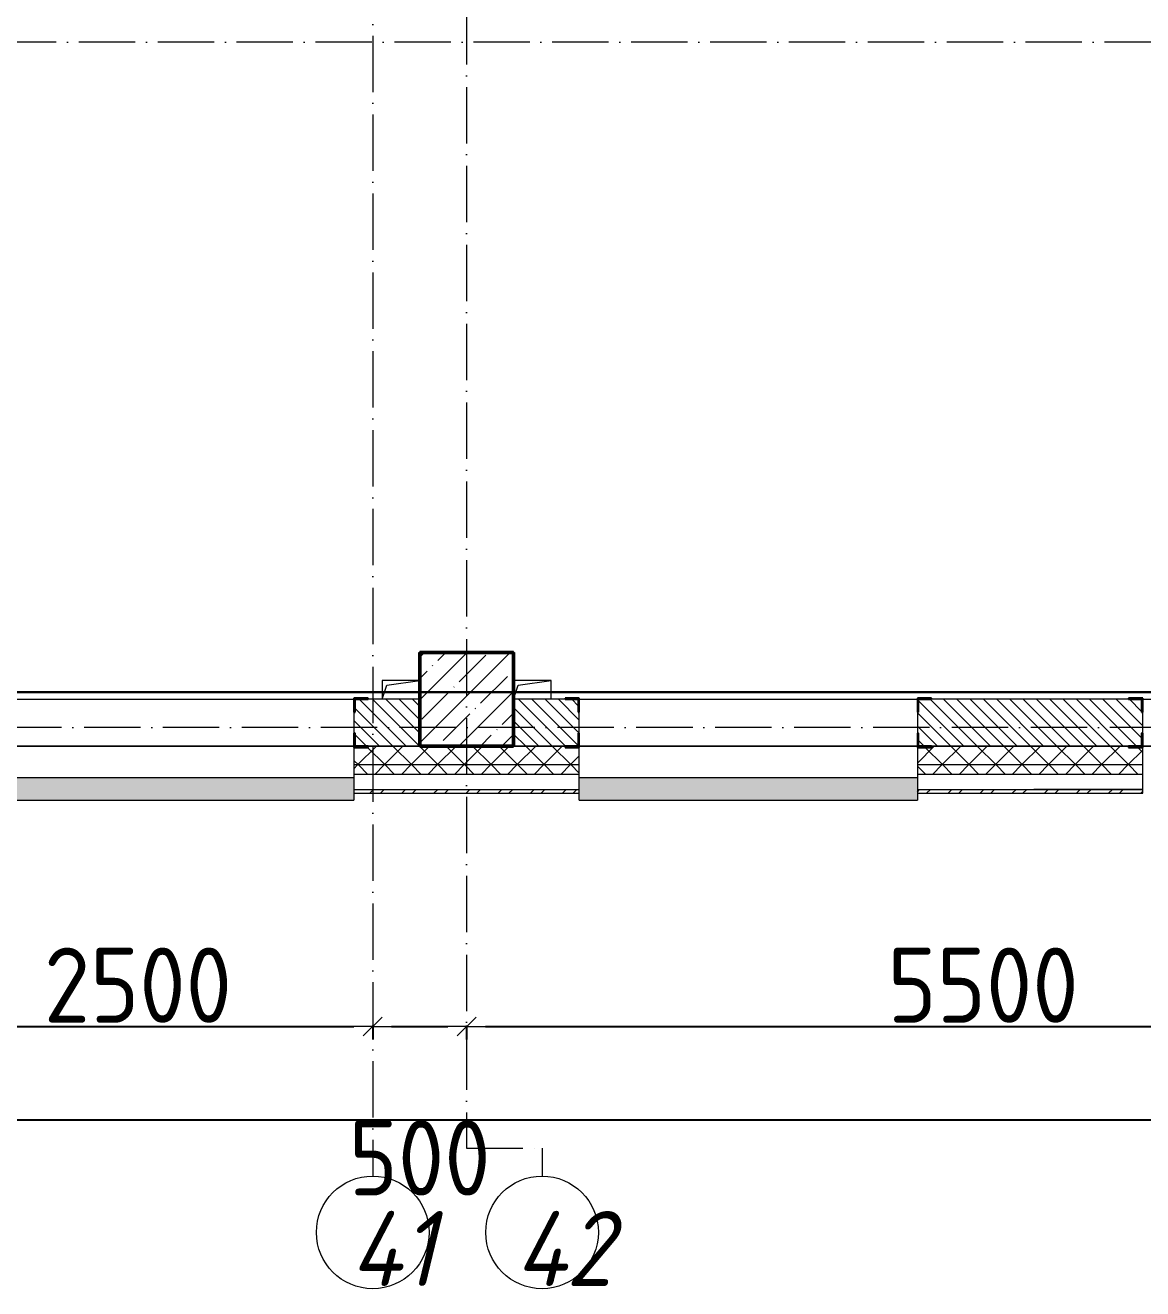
# Model space of a CAD drawing. Header units: millimetres. Extents: x -213536 to 1564669, y -45299 to 942238.
# Drawn here: x 604871 to 610821, y 338573 to 345302 of the extents above; entities that cross this region are included whole.
import ezdxf

# ---------------------------------------------------------------- set-up
doc = ezdxf.new("R2010")
doc.units = ezdxf.units.MM
doc.linetypes.add('50_200_ШТРИХ_1Т_ш5_п1_п1_', pattern=[700, 500, -100, 0, -100])
for name, color, linetype, lineweight in [('5) Швы', 2, 'Continuous', 30), ('A-____-____-DIMS', 7, 'Continuous', 9), ('A-GENM-____-MCUT', 7, 'Continuous', 25), ('A-GENM-____-OTLN', 7, 'Continuous', 9), ('A-GENM-____-OTLN-1', 7, 'Continuous', 25), ('A-GLAZ-____-OTLN', 7, 'Continuous', 9), ('A-WALL-____-MCUT', 7, 'Continuous', 13), ('A-WALL-____-MCUT-1', 7, 'Continuous', 9), ('A-WALL-____-OTLN', 7, 'Continuous', 9), ('A-WALL-____-PATT-1', 7, 'Continuous', 9), ('A-WALL-FNSH-MCUT-1', 7, 'Continuous', 9), ('S-COLS-____-MCUT', 7, 'Continuous', 50), ('S-COLS-____-OTLN', 7, 'Continuous', 9), ('S-GRID-____-IDEN', 7, 'Continuous', 9), ('S-GRID-____-OTLN-1', 7, '50_200_ШТРИХ_1Т_ш5_п1_п1_', 9)]:
    doc.layers.add(name, color=color, linetype=linetype, lineweight=lineweight)
doc.layers.add('A-GLAZ-____-OTLN-1', color=7, linetype='Continuous', lineweight=9, true_color=0xc0c0c0)
doc.styles.add('ISOCPEUR_I_9', font='isocpeui.ttf', dxfattribs={"width": 0.9, "height": 250})
doc.styles.add('СПДС', font='isocpeur.ttf', dxfattribs={"width": 0.9})
doc.dimstyles.new('Размера А3', dxfattribs={"dimtxt": 200, "dimasz": 100, "dimexe": 70, "dimexo": 100, "dimgap": 20, "dimtad": 1, "dimdec": 0, "dimrnd": 10, "dimzin": 0, "dimdsep": 46, "dimtxsty": 'СПДС', "dimblk": 'ARROWHEAD_6', "dimcen": 1, "dimclrd": 256, "dimclre": 256, "dimclrt": 256, "dimazin": 0, "dimtfac": 1, "dimtdec": 0, "dimtmove": 2, "dimatfit": 3, "dimfxl": 1, "dimtolj": 1, "dimtzin": 0, "dimarcsym": 0})
pattern_1 = [(45, (549721.47, 286281.11), (-70.71068, 70.71068), []), (135, (549721.47, 286281.11), (-70.71068, -70.71068), [])]
pattern_2 = [(135, (549721.475, 286281.11), (-35.35534, -35.35534), [])]
pattern_3 = [(45, (549721.47, 286281.11), (-85.53659, 85.53659), []), (45, (549778.5, 286281.11), (-85.53659, 85.53659), [])]

# ---------------------------------------------------------------- blocks, each defined once
blk = doc.blocks.new('BSC_Колонна _Прямоугольная - 500х500-V62-АР1_План отверстий 3 этажа в осях 1-64_Ю-ЯЯ')
at = {"layer": 'S-COLS-____-OTLN'}
h = blk.add_hatch(dxfattribs=at)
h.set_pattern_fill('FP_70', color=256, style=0, pattern_type=2)
h.set_pattern_definition([(45, (-57500, -55431.04), (-114.04925, 114.04925), []), (45, (-57385.95, -55431.04), (-114.04925, 114.04925), [201.613, -40.323, 3.353, -36.97])])
h.paths.add_polyline_path([(-250, -250), (250, -250), (250, 250), (-250, 250), (-250, 177.9)], flags=0)
at = {"layer": 'S-COLS-____-MCUT'}
for p, q in [((250, 250), (-250, 250)), ((-250, 250), (-250, -250)), ((250, -250), (250, 250)), ((-250, -250), (250, -250))]:
    blk.add_line(p, q, dxfattribs=at)
blk = doc.blocks.new('Фахверк_СКБ_Уголок - 250_2700-27497298-АР1_План отверстий 3 этажа в осях 1-64_Ю-ЯЯ')
at = {"layer": 'A-GENM-____-MCUT'}
for p, q in [((200, 181), (125, 181)), ((125, 181), (125, 106)), ((131, 106), (131, 175)), ((131, 175), (200, 175)), ((200, 175), (200, 181)), ((125, 106), (131, 106)), ((131, -6), (125, -6)), ((125, -6), (125, -81)), ((131, -75), (131, -6)), ((125, -81), (200, -81)), ((200, -75), (131, -75)), ((200, -81), (200, -75))]:
    blk.add_line(p, q, dxfattribs=at)
blk = doc.blocks.new('AR_Отверстие прямоугольное _в плите_ - AR_Отверстие прямоугольное _в плите_-V178-АР1_План отверстий 3 этажа в осях 1-64_Ю-ЯЯ')
at = {"layer": 'A-GENM-____-OTLN'}
for p, q in [((100, 50), (-100, 50)), ((-100, -50), (-75, 25)), ((-75, 25), (100, 50)), ((100, -50), (100, 50))]:
    blk.add_line(p, q, dxfattribs=at)
blk = doc.blocks.new('AR_Отверстие прямоугольное _в плите_ - AR_Отверстие прямоугольное _в плите_-V185-АР1_План отверстий 3 этажа в осях 1-64_Ю-ЯЯ')
at = {"layer": 'A-GENM-____-OTLN'}
for p, q in [((100, 50), (-100, 50)), ((-100, 50), (-100, -50)), ((-100, -50), (-75, 25)), ((-75, 25), (100, 50))]:
    blk.add_line(p, q, dxfattribs=at)
blk = doc.blocks.new('Отлив_СКБ - Отлив витража_120_НВФ-31885687-АР1_План отверстий 3 этажа в осях 1-64_Ю-ЯЯ')
at = {"layer": 'A-GLAZ-____-OTLN-1'}
for points in [[(0, -2), (1800, -2), (1800, 0), (0, 0)], [(945, -120), (1800, -120), (1800, -2), (0, -2), (0, -120), (878.1, -120)]]:
    blk.add_hatch(color=256, dxfattribs=at).paths.add_polyline_path(points, flags=0)
at = {"layer": 'A-GLAZ-____-OTLN'}
for p, q in [((0, 0), (1800, 0)), ((1800, -2), (0, -2)), ((0, -120), (0, -83)), ((0, -120), (1800, -120)), ((1800, -83), (1800, -120))]:
    blk.add_line(p, q, dxfattribs=at)
blk = doc.blocks.new('Ось сетки - Круг_Ø6_00__ISO-2_5_0_9K_-25732049-АР1_План отверстий 3 этажа в осях 1-64_Ю-ЯЯ')
at = {"layer": 'S-GRID-____-IDEN'}
blk.add_circle((0, 0), 3, dxfattribs=at)
blk = doc.blocks.new('ARROWHEAD_6')
at = {"color": 0, "linetype": 'Continuous'}
for p, q in [((0, 0), (-1, 0)), ((-0.5, -0.5), (0.5, 0.5))]:
    blk.add_line(p, q, dxfattribs=at)
blk = doc.blocks.new('*D5474')
at = {"layer": 'A-____-____-DIMS', "lineweight": -2, "transparency": 16777216}
for p, q in [((604221.5, 339975.6), (604221.5, 339899.6)), ((606721.5, 339975.6), (606721.5, 339899.6)), ((604321.5, 339969.6), (606621.5, 339969.6))]:
    blk.add_line(p, q, dxfattribs=at)
at = {"layer": 'Defpoints', "color": 0, "lineweight": 50, "transparency": 16777216}
for p in [(604221.5, 340075.6), (606721.5, 340075.6), (606721.5, 339969.6)]:
    blk.add_point(p, dxfattribs=at)
at = {"layer": 'A-____-____-DIMS', "lineweight": -2, "transparency": 16777216, "xscale": 100, "yscale": 100, "zscale": 100, "rotation": 180}
blk.add_blockref('ARROWHEAD_6', (604221.5, 339969.6), dxfattribs=at)
at = {"layer": 'A-____-____-DIMS', "lineweight": -2, "transparency": 16777216, "xscale": 100, "yscale": 100, "zscale": 100}
blk.add_blockref('ARROWHEAD_6', (606721.5, 339969.6), dxfattribs=at)
at = {"layer": 'A-____-____-DIMS', "transparency": 16777216, "insert": (605471.5, 340189.6), "char_height": 400, "attachment_point": 5, "style": 'СПДС'}
blk.add_mtext('\\A1;2500', dxfattribs=at)
blk = doc.blocks.new('*D5475')
at = {"layer": 'A-____-____-DIMS', "lineweight": -2, "transparency": 16777216}
for p, q in [((606721.5, 339975.6), (606721.5, 339899.6)), ((607221.5, 339975.6), (607221.5, 339899.6)), ((606821.5, 339969.6), (607121.5, 339969.6))]:
    blk.add_line(p, q, dxfattribs=at)
at = {"layer": 'Defpoints', "color": 0, "lineweight": 50, "transparency": 16777216}
for p in [(606721.5, 340075.6), (607221.5, 340075.6), (607221.5, 339969.6)]:
    blk.add_point(p, dxfattribs=at)
at = {"layer": 'A-____-____-DIMS', "lineweight": -2, "transparency": 16777216, "xscale": 100, "yscale": 100, "zscale": 100, "rotation": 180}
blk.add_blockref('ARROWHEAD_6', (606721.5, 339969.6), dxfattribs=at)
at = {"layer": 'A-____-____-DIMS', "lineweight": -2, "transparency": 16777216, "xscale": 100, "yscale": 100, "zscale": 100}
blk.add_blockref('ARROWHEAD_6', (607221.5, 339969.6), dxfattribs=at)
at = {"layer": 'A-____-____-DIMS', "transparency": 16777216, "insert": (606971.5, 339269.6), "char_height": 400, "attachment_point": 5, "style": 'СПДС'}
blk.add_mtext('\\A1;500', dxfattribs=at)
blk = doc.blocks.new('*D5476')
at = {"layer": 'A-____-____-DIMS', "lineweight": -2, "transparency": 16777216}
for p, q in [((607221.5, 339975.6), (607221.5, 339899.6)), ((612721.5, 339975.6), (612721.5, 339899.6)), ((607321.5, 339969.6), (612621.5, 339969.6))]:
    blk.add_line(p, q, dxfattribs=at)
at = {"layer": 'Defpoints', "color": 0, "lineweight": 50, "transparency": 16777216}
for p in [(607221.5, 340075.6), (612721.5, 340075.6), (612721.5, 339969.6)]:
    blk.add_point(p, dxfattribs=at)
at = {"layer": 'A-____-____-DIMS', "lineweight": -2, "transparency": 16777216, "xscale": 100, "yscale": 100, "zscale": 100, "rotation": 180}
blk.add_blockref('ARROWHEAD_6', (607221.5, 339969.6), dxfattribs=at)
at = {"layer": 'A-____-____-DIMS', "lineweight": -2, "transparency": 16777216, "xscale": 100, "yscale": 100, "zscale": 100}
blk.add_blockref('ARROWHEAD_6', (612721.5, 339969.6), dxfattribs=at)
at = {"layer": 'A-____-____-DIMS', "transparency": 16777216, "insert": (609971.5, 340189.6), "char_height": 400, "attachment_point": 5, "style": 'СПДС'}
blk.add_mtext('\\A1;5500', dxfattribs=at)
blk = doc.blocks.new('*D5481')
at = {"layer": 'A-____-____-DIMS', "lineweight": -2, "transparency": 16777216}
for p, q in [((547371.5, 339478.8), (547371.5, 339402.8)), ((547471.5, 339472.8), (620671.5, 339472.8)), ((620771.5, 339478.8), (620771.5, 339402.8))]:
    blk.add_line(p, q, dxfattribs=at)
at = {"layer": 'Defpoints', "color": 0, "lineweight": 50, "transparency": 16777216}
for p in [(547371.5, 339578.8), (620771.5, 339578.8), (620771.5, 339472.8)]:
    blk.add_point(p, dxfattribs=at)
at = {"layer": 'A-____-____-DIMS', "lineweight": -2, "transparency": 16777216, "xscale": 100, "yscale": 100, "zscale": 100, "rotation": 180}
blk.add_blockref('ARROWHEAD_6', (547371.5, 339472.8), dxfattribs=at)
at = {"layer": 'A-____-____-DIMS', "lineweight": -2, "transparency": 16777216, "xscale": 100, "yscale": 100, "zscale": 100}
blk.add_blockref('ARROWHEAD_6', (620771.5, 339472.8), dxfattribs=at)
at = {"layer": 'A-____-____-DIMS', "transparency": 16777216, "insert": (584071.5, 339692.8), "char_height": 400, "attachment_point": 5, "style": 'СПДС'}
blk.add_mtext('\\A1;73400', dxfattribs=at)

msp = doc.modelspace()

# ---------------------------------------------------------------- hatches: boundary and pattern name
at = {"layer": 'A-WALL-____-PATT-1'}
h = msp.add_hatch(dxfattribs=at)
h.set_pattern_fill('FP_9', color=256, style=0, pattern_type=2)
h.set_pattern_definition(pattern_2)
h.paths.add_polyline_path([(604471.5, 341462.2), (604815.5, 341462.2), (604815.5, 341531.2), (604821.5, 341531.2), (604821.5, 341643.2), (604815.5, 341643.2), (604815.5, 341712.2), (604471.5, 341712.2)], flags=0)
h.paths.add_polyline_path([(606971.5, 341462.2), (606971.5, 341712.2), (606627.5, 341712.2), (606627.5, 341643.2), (606621.5, 341643.2), (606621.5, 341531.2), (606627.5, 341531.2), (606627.5, 341462.2), (606696.5, 341462.2)], flags=0)
h = msp.add_hatch(dxfattribs=at)
h.set_pattern_fill('FP_9', color=256, style=0, pattern_type=2)
h.set_pattern_definition(pattern_2)
h.paths.add_polyline_path([(612627.5, 341462.2), (612971.5, 341462.2), (612971.5, 341712.2), (612627.5, 341712.2), (612627.5, 341643.2), (612621.5, 341643.2), (612621.5, 341531.2), (612627.5, 341531.2)], flags=0)
h.paths.add_polyline_path([(610746.5, 341462.2), (610815.5, 341462.2), (610815.5, 341531.2), (610821.5, 341531.2), (610821.5, 341643.2), (610815.5, 341643.2), (610815.5, 341712.2), (609627.5, 341712.2), (609627.5, 341643.2), (609621.5, 341643.2), (609621.5, 341531.2), (609627.5, 341531.2), (609627.5, 341462.2), (609801.2, 341462.2)], flags=0)
h.paths.add_polyline_path([(607815.5, 341462.2), (607815.5, 341531.2), (607821.5, 341531.2), (607821.5, 341643.2), (607815.5, 341643.2), (607815.5, 341712.2), (607471.5, 341712.2), (607471.5, 341462.2), (607746.5, 341462.2)], flags=0)
h = msp.add_hatch(dxfattribs=at)
h.set_pattern_fill('FP_4', color=256, style=0, pattern_type=2)
h.set_pattern_definition(pattern_1)
h.paths.add_polyline_path([(623940.9, 341362.2), (624021.5, 341362.2), (624021.5, 341462.2), (617671.5, 341462.2), (617671.5, 341362.2), (620406, 341362.2)], flags=0)
h.paths.add_polyline_path([(613336.2, 341362.2), (613721.5, 341362.2), (613721.5, 341456.2), (613646.5, 341456.2), (613646.5, 341462.2), (612696.5, 341462.2), (612696.5, 341456.2), (612621.5, 341456.2), (612621.5, 341362.2), (612971.5, 341362.2)], flags=0)
h.paths.add_polyline_path([(615103.6, 341362.2), (616671.5, 341362.2), (616671.5, 341462.2), (614796.5, 341462.2), (614796.5, 341456.2), (614721.5, 341456.2), (614721.5, 341362.2)], flags=0)
h.paths.add_polyline_path([(609696.5, 341362.2), (610821.5, 341362.2), (610821.5, 341456.2), (610746.5, 341456.2), (610746.5, 341462.2), (609696.5, 341462.2), (609696.5, 341456.2), (609621.5, 341456.2), (609621.5, 341362.2), (609627.5, 341362.2)], flags=0)
h.paths.add_polyline_path([(607821.5, 341362.2), (607821.5, 341456.2), (607746.5, 341456.2), (607746.5, 341462.2), (606696.5, 341462.2), (606696.5, 341456.2), (606621.5, 341456.2), (606621.5, 341362.2), (607150, 341362.2)], flags=0)
h.paths.add_polyline_path([(603696.5, 341362.2), (604821.5, 341362.2), (604821.5, 341456.2), (604746.5, 341456.2), (604746.5, 341462.2), (603696.5, 341462.2), (603696.5, 341456.2), (603621.5, 341456.2), (603621.5, 341362.2)], flags=0)
h.paths.add_polyline_path([(601746.5, 341362.2), (601821.5, 341362.2), (601821.5, 341456.2), (601746.5, 341456.2), (601746.5, 341462.2), (600696.5, 341462.2), (600696.5, 341456.2), (600621.5, 341456.2), (600621.5, 341362.2), (600963.9, 341362.2)], flags=0)
h.paths.add_polyline_path([(597971.5, 341362.2), (598821.5, 341362.2), (598821.5, 341456.2), (598746.5, 341456.2), (598746.5, 341462.2), (597696.5, 341462.2), (597696.5, 341456.2), (597621.5, 341456.2), (597621.5, 341362.2), (597696.5, 341362.2)], flags=0)
h.paths.add_polyline_path([(595661.5, 341362.2), (595821.5, 341362.2), (595821.5, 341456.2), (595746.5, 341456.2), (595746.5, 341462.2), (594146.5, 341462.2), (594146.5, 341456.2), (594071.5, 341456.2), (594071.5, 341362.2), (594777.8, 341362.2)], flags=0)
h.paths.add_polyline_path([(592126.6, 341362.2), (592271.5, 341362.2), (592271.5, 341456.2), (592196.5, 341456.2), (592196.5, 341462.2), (591146.5, 341462.2), (591146.5, 341456.2), (591071.5, 341456.2), (591071.5, 341362.2)], flags=0)
h.paths.add_polyline_path([(589271.5, 341362.2), (589271.5, 341456.2), (589196.5, 341456.2), (589196.5, 341462.2), (588146.5, 341462.2), (588146.5, 341456.2), (588071.5, 341456.2), (588071.5, 341362.2), (588591.7, 341362.2)], flags=0)
h.paths.add_polyline_path([(585940.5, 341362.2), (586271.5, 341362.2), (586271.5, 341456.2), (586196.5, 341456.2), (586196.5, 341462.2), (585146.5, 341462.2), (585146.5, 341456.2), (585071.5, 341456.2), (585071.5, 341362.2), (585498.6, 341362.2)], flags=0)
h.paths.add_polyline_path([(582146.5, 341362.2), (583271.5, 341362.2), (583271.5, 341456.2), (583196.5, 341456.2), (583196.5, 341462.2), (582146.5, 341462.2), (582146.5, 341456.2), (582071.5, 341456.2), (582071.5, 341362.2), (582077.5, 341362.2)], flags=0)
h.paths.add_polyline_path([(579071.5, 341362.2), (580271.5, 341362.2), (580271.5, 341456.2), (580196.5, 341456.2), (580196.5, 341462.2), (579146.5, 341462.2), (579146.5, 341456.2), (579071.5, 341456.2)], flags=0)
h.paths.add_polyline_path([(577271.5, 341362.2), (577271.5, 341456.2), (577196.5, 341456.2), (577196.5, 341462.2), (576146.5, 341462.2), (576146.5, 341456.2), (576071.5, 341456.2), (576071.5, 341362.2), (577103.1, 341362.2)], flags=0)
h.paths.add_polyline_path([(573146.5, 341362.2), (574271.5, 341362.2), (574271.5, 341456.2), (574196.5, 341456.2), (574196.5, 341462.2), (573146.5, 341462.2), (573146.5, 341456.2), (573071.5, 341456.2), (573071.5, 341362.2), (573077.5, 341362.2)], flags=0)
h.paths.add_polyline_path([(571271.5, 341362.2), (571271.5, 341456.2), (571196.5, 341456.2), (571196.5, 341462.2), (570146.5, 341462.2), (570146.5, 341456.2), (570071.5, 341456.2), (570071.5, 341362.2), (571196.5, 341362.2)], flags=0)
h.paths.add_polyline_path([(567921.5, 341362.2), (568271.5, 341362.2), (568271.5, 341456.2), (568196.5, 341456.2), (568196.5, 341462.2), (567146.5, 341462.2), (567146.5, 341456.2), (567071.5, 341456.2), (567071.5, 341362.2), (567421.5, 341362.2)], flags=0)
h.paths.add_polyline_path([(566071.5, 341362.2), (566071.5, 341456.2), (565996.5, 341456.2), (565996.5, 341462.2), (556271.5, 341462.2), (556271.5, 341362.2), (565614.6, 341362.2)], flags=0)
h.paths.add_polyline_path([(555271.5, 341362.2), (555271.5, 341462.2), (547271.5, 341462.2), (547271.5, 341362.2), (553242.4, 341362.2)], flags=0)
h = msp.add_hatch(dxfattribs=at)
h.set_pattern_fill('FP_4', color=256, style=0, pattern_type=2)
h.set_pattern_definition(pattern_1)
h.paths.add_polyline_path([(624021.5, 341312.2), (624021.5, 341362.2), (617671.5, 341362.2), (617671.5, 341312.2), (623940.9, 341312.2)], flags=0)
h.paths.add_polyline_path([(616671.5, 341312.2), (616671.5, 341362.2), (614721.5, 341362.2), (614721.5, 341312.2), (615103.6, 341312.2)], flags=0)
h.paths.add_polyline_path([(610821.5, 341312.2), (610821.5, 341362.2), (609621.5, 341362.2), (609621.5, 341312.2), (609801.2, 341312.2)], flags=0)
h.paths.add_polyline_path([(613336.2, 341312.2), (613721.5, 341312.2), (613721.5, 341362.2), (612621.5, 341362.2), (612621.5, 341312.2)], flags=0)
h.paths.add_polyline_path([(607150, 341312.2), (607821.5, 341312.2), (607821.5, 341362.2), (606621.5, 341362.2), (606621.5, 341312.2)], flags=0)
h.paths.add_polyline_path([(604821.5, 341312.2), (604821.5, 341362.2), (603621.5, 341362.2), (603621.5, 341312.2), (604498.8, 341312.2)], flags=0)
h.paths.add_polyline_path([(601821.5, 341312.2), (601821.5, 341362.2), (600621.5, 341362.2), (600621.5, 341312.2), (600963.9, 341312.2)], flags=0)
h.paths.add_polyline_path([(598821.5, 341312.2), (598821.5, 341362.2), (597621.5, 341362.2), (597621.5, 341312.2), (598312.7, 341312.2)], flags=0)
h.paths.add_polyline_path([(595821.5, 341312.2), (595821.5, 341362.2), (594071.5, 341362.2), (594071.5, 341312.2), (595661.5, 341312.2)], flags=0)
h.paths.add_polyline_path([(592271.5, 341312.2), (592271.5, 341362.2), (591071.5, 341362.2), (591071.5, 341312.2), (592126.6, 341312.2)], flags=0)
h.paths.add_polyline_path([(589271.5, 341312.2), (589271.5, 341362.2), (588071.5, 341362.2), (588071.5, 341312.2), (588591.7, 341312.2)], flags=0)
h.paths.add_polyline_path([(586271.5, 341312.2), (586271.5, 341362.2), (585071.5, 341362.2), (585071.5, 341312.2), (585940.5, 341312.2)], flags=0)
h.paths.add_polyline_path([(582071.5, 341312.2), (583271.5, 341312.2), (583271.5, 341362.2), (582071.5, 341362.2)], flags=0)
h.paths.add_polyline_path([(579754.3, 341312.2), (580271.5, 341312.2), (580271.5, 341362.2), (579071.5, 341362.2), (579071.5, 341312.2)], flags=0)
h.paths.add_polyline_path([(577103.1, 341312.2), (577271.5, 341312.2), (577271.5, 341362.2), (576071.5, 341362.2), (576071.5, 341312.2), (576219.4, 341312.2)], flags=0)
h.paths.add_polyline_path([(574271.5, 341312.2), (574271.5, 341362.2), (573071.5, 341362.2), (573071.5, 341312.2), (573568.2, 341312.2)], flags=0)
h.paths.add_polyline_path([(570917, 341312.2), (571271.5, 341312.2), (571271.5, 341362.2), (570071.5, 341362.2), (570071.5, 341312.2)], flags=0)
h.paths.add_polyline_path([(568265.8, 341312.2), (568271.5, 341312.2), (568271.5, 341362.2), (567071.5, 341362.2), (567071.5, 341312.2), (567382.1, 341312.2)], flags=0)
h.paths.add_polyline_path([(565614.6, 341312.2), (566071.5, 341312.2), (566071.5, 341362.2), (556271.5, 341362.2), (556271.5, 341312.2), (563847.2, 341312.2)], flags=0)
h.paths.add_polyline_path([(555271.5, 341312.2), (555271.5, 341362.2), (547171.5, 341362.2), (547171.5, 341312.2), (553242.4, 341312.2)], flags=0)
h = msp.add_hatch(dxfattribs=at)
h.set_pattern_fill('FP_6', color=256, style=0, pattern_type=2)
h.set_pattern_definition(pattern_3)
h.paths.add_polyline_path([(609801.2, 341212.2), (610241.5, 341212.2), (610241.5, 341232.2), (609621.5, 341232.2), (609621.5, 341212.2)], flags=0)
h.paths.add_polyline_path([(607821.5, 341212.2), (607821.5, 341232.2), (606621.5, 341232.2), (606621.5, 341212.2), (607150, 341212.2)], flags=0)
h.paths.add_polyline_path([(603621.5, 341212.2), (604821.5, 341212.2), (604821.5, 341232.2), (603621.5, 341232.2)], flags=0)
h.paths.add_polyline_path([(601821.5, 341212.2), (601821.5, 341232.2), (600621.5, 341232.2), (600621.5, 341212.2), (600963.9, 341212.2)], flags=0)
h.paths.add_polyline_path([(598312.7, 341212.2), (598821.5, 341212.2), (598821.5, 341232.2), (597621.5, 341232.2), (597621.5, 341212.2)], flags=0)
h.paths.add_polyline_path([(595821.5, 341212.2), (595821.5, 341232.2), (594956.5, 341232.2), (594956.5, 341212.2), (595661.5, 341212.2)], flags=0)
h = msp.add_hatch(dxfattribs=at)
h.set_pattern_fill('FP_6', color=256, style=0, pattern_type=2)
h.set_pattern_definition(pattern_3)
h.paths.add_polyline_path([(623921.5, 341212.2), (623921.5, 341232.2), (617671.5, 341232.2), (617671.5, 341212.2), (620406, 341212.2)], flags=0)
h.paths.add_polyline_path([(616671.5, 341212.2), (616671.5, 341232.2), (614721.5, 341232.2), (614721.5, 341212.2), (615103.6, 341212.2)], flags=0)
h.paths.add_polyline_path([(612621.5, 341212.2), (613721.5, 341212.2), (613721.5, 341232.2), (612621.5, 341232.2)], flags=0)
h.paths.add_polyline_path([(610241.5, 341212.2), (610821.5, 341212.2), (610821.5, 341232.2), (610241.5, 341232.2)], flags=0)

# ---------------------------------------------------------------- linework, layer by layer
at = {"color": 2, "lineweight": 30}
msp.add_lwpolyline([(595484, 341749.7), (615951.5, 341749.7)], dxfattribs=at)
at = {"layer": '5) Швы'}
msp.add_lwpolyline([(606971.5, 341712.2), (606971.5, 341962.2), (607471.5, 341962.2), (607471.5, 341712.2)], dxfattribs=at)
at = {"layer": 'A-WALL-____-MCUT'}
for p, q in [((606971.5, 341712.2), (606696.5, 341712.2)), ((607746.5, 341712.2), (607471.5, 341712.2)), ((610746.5, 341712.2), (609696.5, 341712.2)), ((606621.5, 341643.2), (606621.5, 341531.2)), ((607821.5, 341531.2), (607821.5, 341643.2)), ((609621.5, 341643.2), (609621.5, 341531.2)), ((610821.5, 341531.2), (610821.5, 341643.2)), ((606621.5, 341456.2), (606621.5, 341232.2)), ((607821.5, 341232.2), (607821.5, 341456.2)), ((609621.5, 341456.2), (609621.5, 341232.2)), ((610821.5, 341232.2), (610821.5, 341456.2)), ((606621.5, 341232.2), (607821.5, 341232.2)), ((609621.5, 341232.2), (610821.5, 341232.2))]:
    msp.add_line(p, q, dxfattribs=at)
at = {"layer": 'A-WALL-____-MCUT-1'}
for p, q in [((606971.5, 341462.2), (606696.5, 341462.2)), ((606696.5, 341462.2), (606971.5, 341462.2)), ((607746.5, 341462.2), (607471.5, 341462.2)), ((607471.5, 341462.2), (607746.5, 341462.2)), ((610746.5, 341462.2), (609696.5, 341462.2)), ((609696.5, 341462.2), (610746.5, 341462.2)), ((607821.5, 341362.2), (606621.5, 341362.2)), ((610821.5, 341362.2), (609621.5, 341362.2)), ((607821.5, 341312.2), (606621.5, 341312.2)), ((610821.5, 341312.2), (609621.5, 341312.2))]:
    msp.add_line(p, q, dxfattribs=at)
at = {"layer": 'A-WALL-____-OTLN'}
for p, q in [((604821.5, 341712.2), (606621.5, 341712.2)), ((607821.5, 341712.2), (609621.5, 341712.2)), ((610821.5, 341712.2), (612621.5, 341712.2)), ((604821.5, 341462.2), (606621.5, 341462.2)), ((606621.5, 341462.2), (604821.5, 341462.2)), ((607821.5, 341462.2), (609621.5, 341462.2)), ((609621.5, 341462.2), (607821.5, 341462.2)), ((610821.5, 341462.2), (612621.5, 341462.2)), ((612621.5, 341462.2), (610821.5, 341462.2))]:
    msp.add_line(p, q, dxfattribs=at)
at = {"layer": 'A-WALL-FNSH-MCUT-1'}
for p, q in [((606621.5, 341232.2), (606621.5, 341212.2)), ((606621.5, 341212.2), (607821.5, 341212.2)), ((607821.5, 341212.2), (607821.5, 341232.2)), ((609621.5, 341232.2), (609621.5, 341232.2)), ((609621.5, 341232.2), (609621.5, 341212.2)), ((609621.5, 341212.2), (610241.5, 341212.2)), ((610821.5, 341232.2), (610241.5, 341232.2)), ((610241.5, 341212.2), (610821.5, 341212.2)), ((610821.5, 341212.2), (610821.5, 341232.2))]:
    msp.add_line(p, q, dxfattribs=at)
at = {"layer": 'S-GRID-____-OTLN-1', "color": 251, "ltscale": 0.6, "true_color": 0x636466}
for p, q in [((606721.5, 377174), (606721.5, 339172.7)), ((607221.5, 376900.6), (607221.5, 339320.6)), ((625201.5, 345212.2), (545052.7, 345212.2)), ((653795.9, 341562.2), (545052.7, 341562.2)), ((607221.5, 339320.6), (607623.2, 339320.6)), ((607623.2, 339320.6), (607623.2, 339172.7))]:
    msp.add_line(p, q, dxfattribs=at)

# ---------------------------------------------------------------- block references
at = {"layer": 'A-GENM-____-OTLN'}
for name, p in [('AR_Отверстие прямоугольное _в плите_ - AR_Отверстие прямоугольное _в плите_-V185-АР1_План отверстий 3 этажа в осях 1-64_Ю-ЯЯ', (606871.5, 341762.2)), ('AR_Отверстие прямоугольное _в плите_ - AR_Отверстие прямоугольное _в плите_-V178-АР1_План отверстий 3 этажа в осях 1-64_Ю-ЯЯ', (607571.5, 341762.2))]:
    msp.add_blockref(name, p, dxfattribs=at)
at = {"layer": 'A-GENM-____-OTLN-1'}
for p in [(606496.5, 341537.2), (609496.5, 341537.2)]:
    msp.add_blockref('Фахверк_СКБ_Уголок - 250_2700-27497298-АР1_План отверстий 3 этажа в осях 1-64_Ю-ЯЯ', p, dxfattribs=at)
at = {"layer": 'A-GENM-____-OTLN-1', "rotation": 180}
for p in [(607946.5, 341637.2), (610946.5, 341637.2)]:
    msp.add_blockref('Фахверк_СКБ_Уголок - 250_2700-27497298-АР1_План отверстий 3 этажа в осях 1-64_Ю-ЯЯ', p, dxfattribs=at)
at = {"layer": 'A-GLAZ-____-OTLN'}
for p in [(604821.5, 341295.2), (607821.5, 341295.2)]:
    msp.add_blockref('Отлив_СКБ - Отлив витража_120_НВФ-31885687-АР1_План отверстий 3 этажа в осях 1-64_Ю-ЯЯ', p, dxfattribs=at)
at = {"layer": 'S-COLS-____-OTLN'}
msp.add_blockref('BSC_Колонна _Прямоугольная - 500х500-V62-АР1_План отверстий 3 этажа в осях 1-64_Ю-ЯЯ', (607221.5, 341712.2), dxfattribs=at)
at = {"layer": 'S-GRID-____-IDEN', "xscale": 99.99999999999993, "yscale": 99.99999999999993, "zscale": 99.99999999999993, "rotation": 180}
for p in [(606721.5, 338872.7), (607623.2, 338872.7)]:
    msp.add_blockref('Ось сетки - Круг_Ø6_00__ISO-2_5_0_9K_-25732049-АР1_План отверстий 3 этажа в осях 1-64_Ю-ЯЯ', p, dxfattribs=at)

# ---------------------------------------------------------------- texts
at = {"layer": 'S-GRID-____-IDEN', "char_height": 400, "attachment_point": 1, "style": 'ISOCPEUR_I_9'}
for s, insert, width in [('41', (606602, 338986.6), 367.975), ('42', (607479.8, 338986.6), 425.696)]:
    msp.add_mtext(s, dxfattribs=dict(at, insert=insert, width=width))

# ---------------------------------------------------------------- dimensions: what is measured, and where the dimension line sits
at = {"layer": 'A-____-____-DIMS'}
for base, p1, p2, picture, middle in [((606721.5, 339969.6), (604221.5, 340075.6), (606721.5, 340075.6), '*D5474', (605471.5, 340189.6)), ((612721.5, 339969.6), (607221.5, 340075.6), (612721.5, 340075.6), '*D5476', (609971.5, 340189.6)), ((607221.5, 339969.6), (606721.5, 340075.6), (607221.5, 340075.6), '*D5475', (606971.5, 339269.6)), ((620771.5, 339472.8), (547371.5, 339578.8), (620771.5, 339578.8), '*D5481', (584071.5, 339692.8))]:
    dim = msp.add_linear_dim(base=base, p1=p1, p2=p2, dimstyle='Размера А3', override={"dimtxt": 400}, dxfattribs=at)
    dim.commit()
    dim.dimension.update_dxf_attribs({"geometry": picture, "text_midpoint": middle})

doc.saveas('drawing.dxf')
